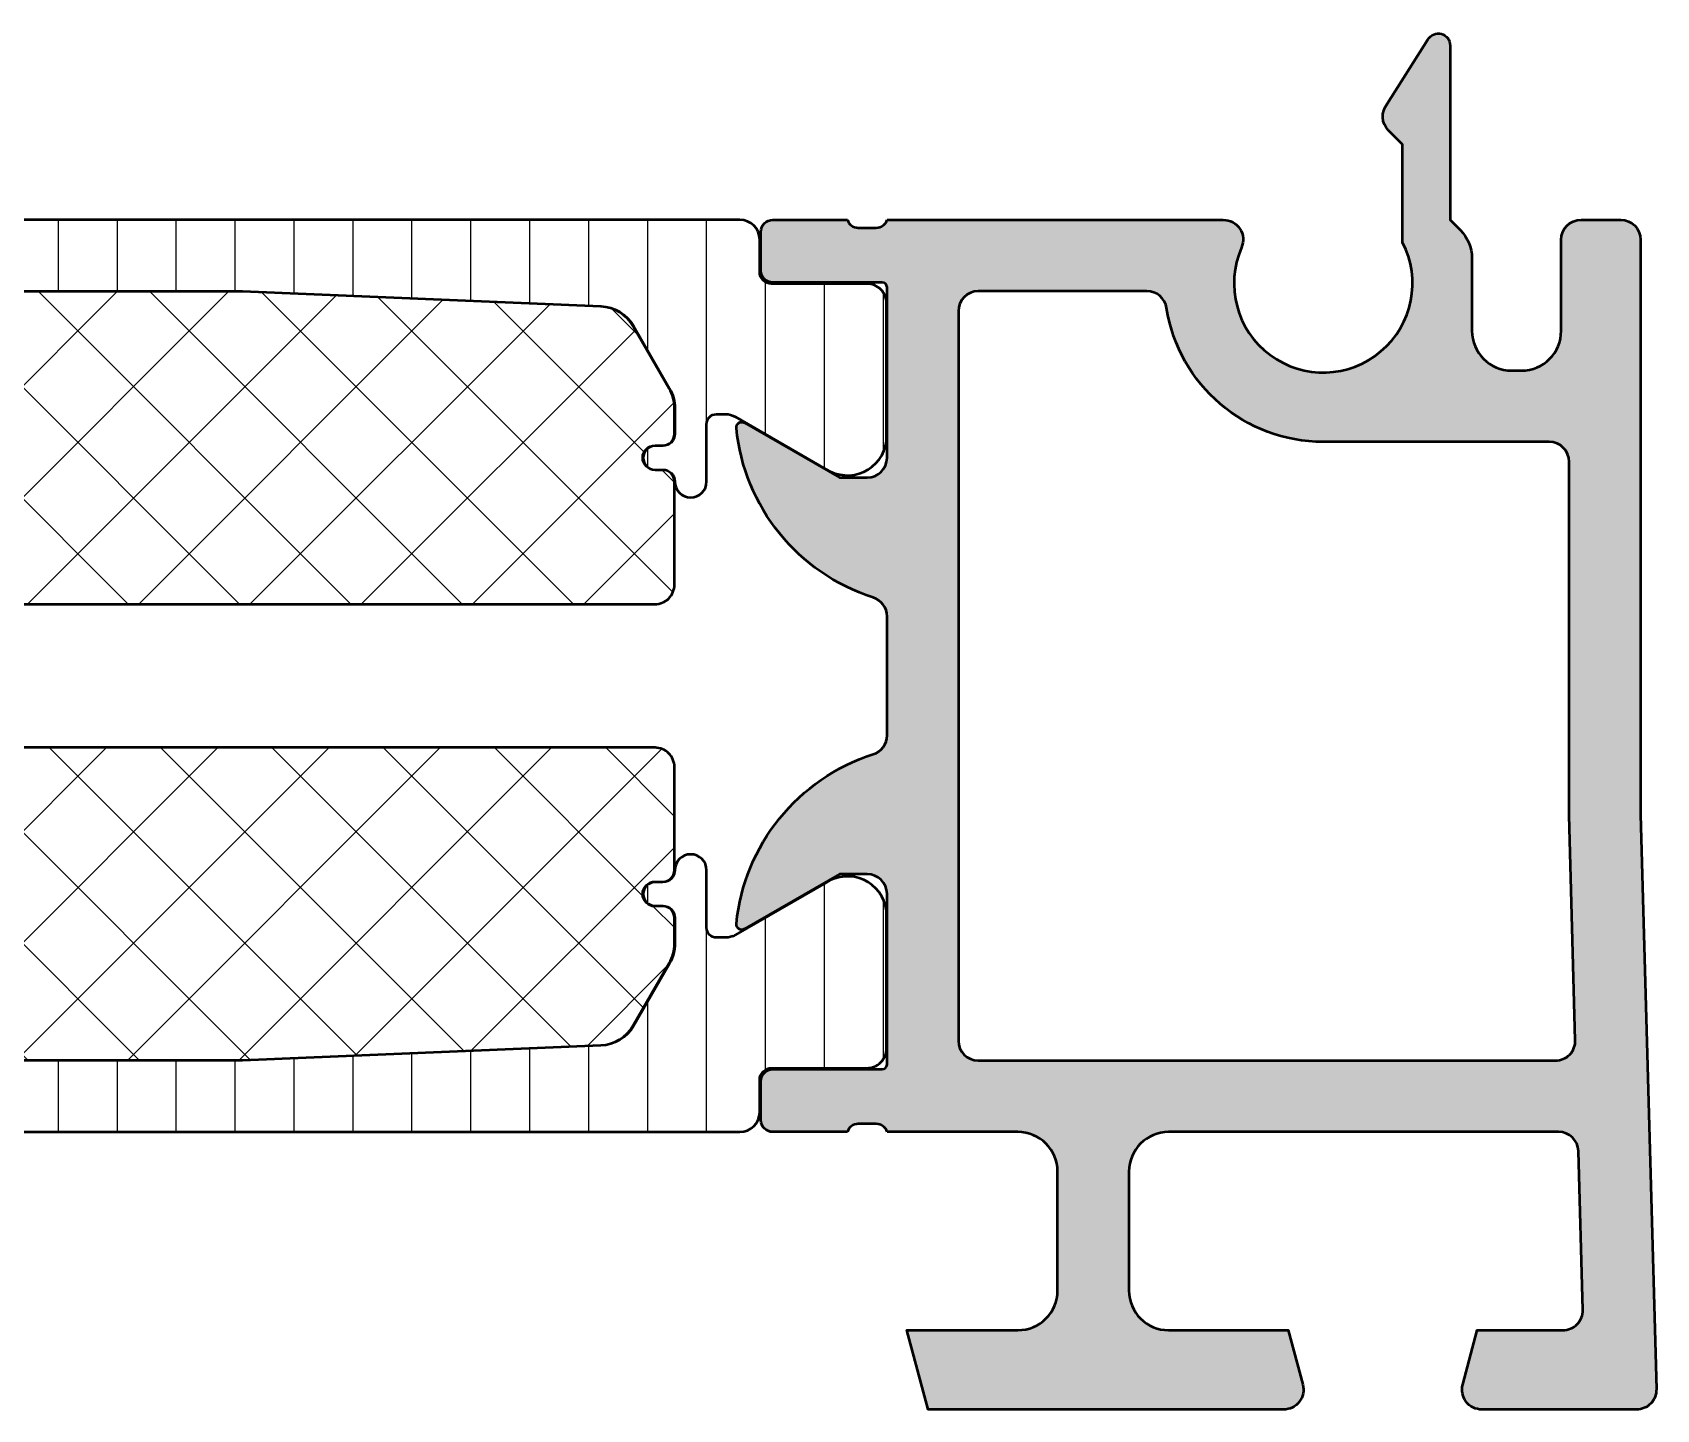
# Model space of a CAD drawing. Extents: x 0 to 81.9, y -30 to 4.7.
# Drawn here: x 40.95 to 81.9, y -30 to 4.72 of the extents above; entities that cross this region are included whole.
import ezdxf

# ---------------------------------------------------------------- set-up
doc = ezdxf.new("R2010")
doc.units = 0
for name, color, linetype, lineweight in [('0S-Alu contour', 7, 'Continuous', 50), ('0S-Alu hatch', 252, 'Continuous', 25), ('0S-Plastic contour', 254, 'Continuous', 50), ('0S-Plastic hatch', 253, 'Continuous', 25), ('0S-PT contour', 91, 'Continuous', 50), ('0S-PT hatch', 103, 'Continuous', 25)]:
    doc.layers.add(name, color=color, linetype=linetype, lineweight=lineweight)
pattern_1 = [(90, (0, 0), (-1.4859, 0), [])]
pattern_2 = [(135, (0, 0), (-1.403165018917055, -1.403165018917055), []), (225, (0, 0), (1.403165018917055, -1.403165018917055), [])]

# ---------------------------------------------------------------- blocks, each defined once
blk = doc.blocks.new('438330__6F8F799E_D07F_4A9D_B589_6FB497BF233E_')
at = {"layer": '0S-Alu hatch'}
h = blk.add_hatch(color=256, dxfattribs=at)
edge = h.paths.add_edge_path()
edge.add_arc((73.5, -1.599999999999998), 2.250000000000004, 156.4218215217981, 387.266044450733)
edge.add_line((75.5, -0.5692235935955737), (75.5, 1.900000000000004))
edge.add_line((75.5, 1.900000000000004), (75.14644660940672, 2.253553390593266))
edge.add_ellipse((75.5, 2.607106781186548), major_axis=(-0.5000000000000081, 0), ratio=1, start_angle=-39.18780904571008, end_angle=45.00000000000051, ccw=False)
edge.add_line((75.11246052525779, 2.923038982009032), (76.14019237886463, 4.549999999999929))
edge.add_ellipse((76.4, 4.400000000000016), major_axis=(-0.2999999999999984, 0), ratio=1, start_angle=180, end_angle=330.000000000019, ccw=False)
edge.add_line((76.7, 4.400000000000005), (76.7, 3.6e-15))
edge.add_line((76.7, 3.6e-15), (76.95710678118655, -0.2571067811865456))
edge.add_ellipse((76.25, -0.9642135623730879), major_axis=(-1, 0), ratio=1, start_angle=180, end_angle=224.9999999999996, ccw=False)
edge.add_line((77.25, -0.9642135623730904), (77.25, -2.799999999999993))
edge.add_arc((78.25, -2.799999999999993), 1, 180, 270)
edge.add_line((78.25, -3.799999999999993), (78.5, -3.799999999999994))
edge.add_arc((78.5, -2.799999999999994), 1, 270, 360)
edge.add_line((79.5, -2.799999999999994), (79.5, -0.5))
edge.add_ellipse((80, -0.4999999999999999), major_axis=(-0.5, 0), ratio=1, start_angle=270, end_angle=360, ccw=False)
edge.add_line((80, 2e-16), (81, 0))
edge.add_ellipse((81, -0.5), major_axis=(-0.5, 0), ratio=1, start_angle=180, end_angle=270, ccw=False)
edge.add_line((81.5, -0.5), (81.5, -15))
edge.add_line((81.5, -15), (81.89987731604975, -29.48620324985709))
edge.add_ellipse((81.4000677026113, -29.49999999999999), major_axis=(-0.5000000000000067, 0), ratio=1, start_angle=90, end_angle=181.5811918052452, ccw=False)
edge.add_line((81.4000677026113, -30), (77.50000000000003, -30))
edge.add_ellipse((77.50000000000003, -29.5), major_axis=(-0.5, 0), ratio=1, start_angle=-15, end_angle=90, ccw=False)
edge.add_line((77.0170370868555, -29.37059047744874), (77.38428569844166, -28))
edge.add_line((77.38428569844166, -28), (79.5441740276089, -27.99999999999999))
edge.add_arc((79.5441740276089, -27.49999999999999), 0.5000000000000036, 270, 361.5811918052461)
edge.add_line((80.04398364104735, -27.48620324985708), (79.93356759644196, -23.48620324985709))
edge.add_arc((79.43375798300353, -23.5), 0.4999999999999784, 1.581191805245594, 90.0000000000016)
edge.add_line((79.43375798300352, -23.00000000000002), (69.6, -22.99999999999999))
edge.add_arc((69.6, -24), 1.000000000000003, 90, 180)
edge.add_line((68.60000000000001, -23.99999999999999), (68.6, -26.99999999999999))
edge.add_arc((69.6, -26.99999999999999), 1, 180, 270)
edge.add_line((69.6, -27.99999999999999), (72.61571430155837, -27.99999999999999))
edge.add_line((72.61571430155837, -27.99999999999999), (72.98296291314453, -29.37059047744876))
edge.add_ellipse((72.50000000000001, -29.50000000000001), major_axis=(-0.4999999999999824, 0), ratio=1, start_angle=90, end_angle=194.9999999999993, ccw=False)
edge.add_line((72.50000000000001, -30), (63.53589838486225, -30))
edge.add_line((63.53589838486225, -30), (63, -28))
edge.add_line((63, -28), (65.80000000000001, -27.99999999999999))
edge.add_arc((65.80000000000001, -26.99999999999999), 0.9999999999999964, 270, 360)
edge.add_line((66.80000000000001, -27), (66.80000000000003, -24))
edge.add_arc((65.80000000000003, -24), 1, 0, 89.9999999999992)
edge.add_line((65.80000000000004, -23), (62.49999999999999, -23))
edge.add_arc((62.23247940800687, -23.07883644654304), 0.2788950563274276, 16.41987641949254, 91.16458937410135)
edge.add_line((62.22681100000848, -22.799999), (61.77321700000854, -22.799999))
edge.add_arc((61.76755634053144, -23.07886709564316), 0.2789255417371443, 88.83712992710475, 163.5754054446458)
edge.add_line((61.5000130000085, -23), (59.62000199999999, -23.00000000000001))
edge.add_ellipse((59.620002, -22.7), major_axis=(-0.3000000000000078, 0), ratio=1, start_angle=0, end_angle=89.99999999999869, ccw=False)
edge.add_line((59.32000199999999, -22.7), (59.32000199999999, -21.72002568095722))
edge.add_ellipse((59.62000199999998, -21.72002568095722), major_axis=(-0.2999999999999971, 0), ratio=1, start_angle=270, end_angle=360, ccw=False)
edge.add_line((59.62000199999998, -21.42002568095722), (62.37999999999999, -21.42002568095722))
edge.add_arc((62.37999999999999, -21.30002568095722), 0.1199999999999974, 270, 360)
edge.add_line((62.5, -21.30002568095722), (62.5, -17))
edge.add_arc((62, -17), 0.5, 0, 90)
edge.add_line((62, -16.5), (61.3, -16.5))
edge.add_line((61.3, -16.5), (58.90717967697244, -17.88149545762236))
edge.add_ellipse((58.83811978464829, -17.7618802153517), major_axis=(-0.1381197846482973, 0), ratio=1, start_angle=-5.622577550795484, end_angle=119.9999999999998, ccw=False)
edge.add_ellipse((63.67660886184798, -18.23822324117382), major_axis=(-5.000000000000178, 0), ratio=1, start_angle=287.7484163560703, end_angle=354.3774224492064, ccw=False)
edge.add_arc((62.00000000000014, -12.99999999999999), 0.4999999999998561, 287.7484163560704, 360)
edge.add_line((62.5, -12.99999999999999), (62.5, -10.00000000000001))
edge.add_arc((62.0000000000002, -10.00000000000001), 0.4999999999998011, 0, 72.25158364392924)
edge.add_ellipse((63.67660886184803, -4.761776758826174), major_axis=(-5.000000000000238, 0), ratio=1, start_angle=5.622577550793608, end_angle=72.25158364392979, ccw=False)
edge.add_ellipse((58.83811978464829, -5.238119784648295), major_axis=(-0.1381197846483024, 0), ratio=1, start_angle=-120.00000000000182, end_angle=5.622577550794688, ccw=False)
edge.add_line((58.90717967697245, -5.118504542377632), (61.29999999999999, -6.499999999999995))
edge.add_line((61.29999999999999, -6.499999999999995), (62, -6.499999999999996))
edge.add_arc((62, -5.999999999999994), 0.5000000000000018, 270, 360)
edge.add_line((62.5, -5.999999999999992), (62.49999999999999, -1.699974319042786))
edge.add_arc((62.37999999999998, -1.699974319042786), 0.1200000000000045, 0, 90)
edge.add_line((62.37999999999998, -1.579974319042781), (59.620002, -1.579974319042786))
edge.add_ellipse((59.620002, -1.279974319042777), major_axis=(-0.3000000000000096, 0), ratio=1, start_angle=0, end_angle=90, ccw=False)
edge.add_line((59.32000199999999, -1.279974319042777), (59.32000199999999, -0.3000000000000023))
edge.add_ellipse((59.62000199999999, -0.3000000000000021), major_axis=(-0.3000000000000043, 0), ratio=1, start_angle=270, end_angle=360, ccw=False)
edge.add_line((59.62000199999999, 2.1e-15), (61.50001300000851, 1e-16))
edge.add_arc((61.76755634053145, 0.0788670956431679), 0.2789255417371508, 196.4245945553546, 271.1628700728996)
edge.add_line((61.77321700000857, -0.2000010000000001), (62.22681100000851, -0.2000010000000003))
edge.add_arc((62.23247940800688, 0.0788364465430456), 0.2788950563274329, 268.835410625903, 343.5801235805069)
edge.add_line((62.5, -4e-16), (70.9795833677743, 3.3e-15))
edge.add_ellipse((70.9795833677743, -0.4999999999999911), major_axis=(-0.4999999999999944, 0), ratio=1, start_angle=156.4218215217972, end_angle=270, ccw=False)
edge = h.paths.add_edge_path()
edge.add_line((79.2, -5.599999999999992), (73.5, -5.599999999999996))
edge.add_ellipse((73.5, -1.59999999999999), major_axis=(-4.000000000000005, 0), ratio=1, start_angle=8.949018065329199, end_angle=90, ccw=False)
edge.add_arc((69.05477784582143, -2.299999999999987), 0.4999999999999866, 8.949018065329398, 90.0000000000016)
edge.add_line((69.05477784582142, -1.800000000000001), (64.8, -1.799999999999998))
edge.add_arc((64.8, -2.299999999999998), 0.5, 90, 180)
edge.add_line((64.29999999999998, -2.299999999999998), (64.29999999999998, -20.7))
edge.add_arc((64.8, -20.7), 0.5, 180, 270)
edge.add_line((64.8, -21.2), (79.35646675177975, -21.2))
edge.add_arc((79.35646675177975, -20.70000000000001), 0.4999999999999929, 270, 361.5811918052458)
edge.add_line((79.85627636521819, -20.6862032498571), (79.7, -15.02483887924609))
edge.add_line((79.7, -15.02483887924609), (79.7, -6.099999999999992))
edge.add_arc((79.2, -6.099999999999992), 0.5, 0, 90)
at = {"layer": '0S-Alu contour', "color": 7}
for points in [[(75.11246052525779, 2.923038982009032), (76.14019237886463, 4.549999999999929)], [(76.7, 4.400000000000005), (76.7, 3.6e-15), (76.95710678118655, -0.2571067811865456)], [(75.5, -0.5692235935955737), (75.5, 1.900000000000004), (75.14644660940672, 2.253553390593266)], [(59.62000199999999, 2.1e-15), (61.50001300000851, 1e-16)], [(62.5, -4e-16), (70.9795833677743, 3.3e-15)], [(80, 2e-16), (81, 0)], [(59.32000199999999, -1.279974319042777), (59.32000199999999, -0.3000000000000023)], [(61.77321700000857, -0.2000010000000001), (62.22681100000851, -0.2000010000000003)], [(79.5, -2.799999999999994), (79.5, -0.5)], [(81.5, -0.5), (81.5, -15), (81.89987731604975, -29.48620324985709)], [(77.25, -0.9642135623730904), (77.25, -2.799999999999993)], [(62.37999999999998, -1.579974319042781), (59.620002, -1.579974319042786)], [(62.5, -5.999999999999992), (62.49999999999999, -1.699974319042786)], [(69.05477784582142, -1.800000000000001), (64.8, -1.799999999999998)], [(64.29999999999998, -2.299999999999998), (64.29999999999998, -20.7)], [(78.25, -3.799999999999993), (78.5, -3.799999999999994)], [(58.90717967697245, -5.118504542377632), (61.29999999999999, -6.499999999999995), (62, -6.499999999999996)], [(79.2, -5.599999999999992), (73.5, -5.599999999999996)], [(79.85627636521819, -20.6862032498571), (79.7, -15.02483887924609), (79.7, -6.099999999999992)], [(62.5, -12.99999999999999), (62.5, -10.00000000000001)], [(62, -16.5), (61.3, -16.5), (58.90717967697244, -17.88149545762236)], [(62.5, -21.30002568095722), (62.5, -17)], [(64.8, -21.2), (79.35646675177975, -21.2)], [(59.62000199999998, -21.42002568095722), (62.37999999999999, -21.42002568095722)], [(59.32000199999999, -22.7), (59.32000199999999, -21.72002568095722)], [(62.22681100000848, -22.799999), (61.77321700000854, -22.799999)], [(61.5000130000085, -23), (59.62000199999999, -23.00000000000001)], [(65.80000000000004, -23), (62.49999999999999, -23)], [(79.43375798300352, -23.00000000000002), (69.6, -22.99999999999999)], [(80.04398364104735, -27.48620324985708), (79.93356759644196, -23.48620324985709)], [(66.80000000000001, -27), (66.80000000000003, -24)], [(68.60000000000001, -23.99999999999999), (68.6, -26.99999999999999)], [(72.50000000000001, -30), (63.53589838486225, -30), (63, -28), (65.80000000000001, -27.99999999999999)], [(69.6, -27.99999999999999), (72.61571430155837, -27.99999999999999), (72.98296291314453, -29.37059047744876)], [(77.0170370868555, -29.37059047744874), (77.38428569844166, -28), (79.5441740276089, -27.99999999999999)], [(81.4000677026113, -30), (77.50000000000003, -30)]]:
    blk.add_lwpolyline(points, dxfattribs=at)
at = {"layer": '0S-Alu contour', "color": 7, "extrusion": (0, 0, -1)}
for centre, radius, start, end in [((-76.4, 4.400000000000016), 0.2999999999999985, 29.99999999998104, 180), ((-75.5, 2.607106781186548), 0.5000000000000081, 314.9999999999995, 39.1878090457101), ((-59.62000199999999, -0.3000000000000021), 0.3000000000000043, 0, 90), ((-70.9795833677743, -0.4999999999999911), 0.4999999999999944, 90, 203.5781784782028), ((-80, -0.4999999999999999), 0.5, 0, 90), ((-81, -0.5), 0.5, 90, 180), ((-76.25, -0.9642135623730879), 1, 135.0000000000004, 180), ((-59.620002, -1.279974319042777), 0.3000000000000096, 270, 0), ((-73.5, -1.59999999999999), 4.000000000000005, 270, 351.0509819346708), ((-58.83811978464829, -5.238119784648295), 0.1381197846483024, 354.3774224492053, 120.0000000000019), ((-63.67660886184803, -4.761776758826174), 5.000000000000238, 287.7484163560702, 354.3774224492064), ((-63.67660886184798, -18.23822324117382), 5.000000000000178, 5.622577550793587, 72.25158364392966), ((-58.83811978464829, -17.7618802153517), 0.1381197846482973, 240.0000000000002, 5.62257755079547), ((-59.62000199999998, -21.72002568095722), 0.2999999999999971, 0, 90), ((-59.620002, -22.7), 0.3000000000000078, 270.0000000000013, 0), ((-72.50000000000001, -29.50000000000001), 0.4999999999999824, 165.0000000000007, 270), ((-77.50000000000003, -29.5), 0.5, 270, 15), ((-81.4000677026113, -29.49999999999999), 0.5000000000000067, 178.4188081947548, 270)]:
    blk.add_arc(centre, radius, start, end, dxfattribs=at)
at = {"layer": '0S-Alu contour', "color": 7}
for centre, radius, start, end in [((61.76755634053145, 0.0788670956431679), 0.2789255417371508, 196.4245945553546, 271.1628700728996), ((62.23247940800688, 0.0788364465430456), 0.2788950563274329, 268.835410625903, 343.5801235805069), ((73.5, -1.599999999999998), 2.250000000000004, 156.4218215217981, 27.26604445073303), ((62.37999999999998, -1.699974319042786), 0.1200000000000045, 0, 90), ((64.8, -2.299999999999998), 0.5, 90, 180), ((69.05477784582143, -2.299999999999987), 0.4999999999999866, 8.949018065329398, 90.0000000000016), ((78.25, -2.799999999999993), 1, 180, 270), ((78.5, -2.799999999999994), 1, 270, 0), ((79.2, -6.099999999999992), 0.5, 0, 90), ((62, -5.999999999999994), 0.5000000000000018, 270, 0), ((62.0000000000002, -10.00000000000001), 0.4999999999998011, 0, 72.25158364392924), ((62.00000000000014, -12.99999999999999), 0.4999999999998561, 287.7484163560704, 0), ((62, -17), 0.5, 0, 90), ((64.8, -20.7), 0.5, 180, 270), ((79.35646675177975, -20.70000000000001), 0.4999999999999929, 270, 1.581191805245824), ((62.37999999999999, -21.30002568095722), 0.1199999999999974, 270, 0), ((61.76755634053144, -23.07886709564316), 0.2789255417371443, 88.83712992710475, 163.5754054446458), ((62.23247940800687, -23.07883644654304), 0.2788950563274276, 16.41987641949254, 91.16458937410135), ((65.80000000000003, -24), 1, 0, 89.9999999999992), ((69.6, -24), 1.000000000000003, 90, 180), ((79.43375798300353, -23.5), 0.4999999999999784, 1.581191805245594, 90.0000000000016), ((65.80000000000001, -26.99999999999999), 0.9999999999999964, 270, 0), ((69.6, -26.99999999999999), 1, 180, 270), ((79.5441740276089, -27.49999999999999), 0.5000000000000036, 270, 1.581191805246055)]:
    blk.add_arc(centre, radius, start, end, dxfattribs=at)
blk = doc.blocks.new('284015__853FC7B1_678A_4FB8_A083_3CBB8CB386B3___8C5184C1_9920_4958_853C_B17CA1BF1AAC_')
at = {"layer": '0S-Plastic hatch'}
h = blk.add_hatch(dxfattribs=at)
h.set_pattern_fill('ANSI31', color=256, scale=0.4680000000000001, angle=45, style=0)
h.set_pattern_definition(pattern_1)
edge = h.paths.add_edge_path()
edge.add_line((23.70999700000001, -23.00000000000001), (58.790003, -23.00000000000002))
edge.add_arc((58.790003, -22.50000000000003), 0.4999999999999894, 270, 360)
edge.add_line((59.29000299999998, -22.50000000000005), (59.29000300000001, -21.68966598775747))
edge.add_ellipse((59.59000300000001, -21.68966598775748), major_axis=(-0.2999999999999971, 0), ratio=1, start_angle=269.9920112010317, end_angle=360, ccw=False)
edge.add_line((59.59004482925346, -21.38966599067363), (61.98993430863716, -21.3900006122106))
edge.add_arc((61.99000402256139, -20.89000463962509), 0.4999959774455761, 269.9920113084413, 360)
edge.add_line((62.49000000000695, -20.8900046396251), (62.48999999999999, -17.41346050190048))
edge.add_arc((61.50018192527716, -17.55577115089188), 0.9999960709244662, 8.181608051902389, 122.7270160998439)
edge.add_line((60.95954699999996, -16.71451850190057), (58.67580850700999, -18.03303535485919))
edge.add_ellipse((58.42580853271043, -17.60002263812878), major_axis=(-0.5000000000000328, 0), ratio=1, start_angle=89.99425649542792, end_angle=119.99999659934431, ccw=False)
edge.add_line((58.42575841117781, -18.10002263561665), (58.19997493785461, -18.09999999874384))
edge.add_ellipse((58.20000000001151, -17.84999999999115), major_axis=(-0.2500000000089189, 0), ratio=1, start_angle=0, end_angle=89.99425617672699, ccw=False)
edge.add_line((57.95000000000259, -17.84999999999081), (57.95000000000452, -16.40000000001222))
edge.add_arc((57.54999999999534, -16.40000000001185), 0.4000000000091788, 0, 180)
edge.add_ellipse((56.85000000000048, -16.40000000001137), major_axis=(-0.2999999999856868, 0), ratio=1, start_angle=90, end_angle=180, ccw=False)
edge.add_line((56.85000000000048, -16.69999999999706), (56.65000000000052, -16.69999999999706))
edge.add_arc((56.65000000000052, -16.99999999999707), 0.3000000000000043, 90, 270)
edge.add_line((56.65000000000052, -17.29999999999707), (56.85000000000049, -17.29999999999706))
edge.add_ellipse((56.85000000000052, -17.59999999999891), major_axis=(-0.3000000000018481, 0), ratio=1, start_angle=180, end_angle=270.0000000000041, ccw=False)
edge.add_line((57.15000000000237, -17.59999999999905), (57.15000000000205, -18.24974226122167))
edge.add_ellipse((56.15000000000218, -18.24974226122122), major_axis=(-0.9999999999998721, 0), ratio=1, start_angle=149.9999999993169, end_angle=180, ccw=False)
edge.add_line((57.01602540378055, -18.74974226123148), (56.10724074086604, -20.32380347049535))
edge.add_ellipse((55.24121533708758, -19.82380347048501), major_axis=(-0.9999999999999918, 0), ratio=1, start_angle=92.39034400366057, end_angle=149.9999999993156, ccw=False)
edge.add_line((55.28292260912272, -20.82293334365434), (46.25000000000004, -21.2))
edge.add_line((46.25000000000004, -21.2), (36.25000000000003, -21.2))
edge.add_line((36.25000000000003, -21.2), (27.21707739087755, -20.82293334365441))
edge.add_ellipse((27.25878466291269, -19.82380347048507), major_axis=(-0.9999999999999984, 0), ratio=1, start_angle=30.000000000525915, end_angle=87.60965599633971, ccw=False)
edge.add_line((26.39275925913284, -20.32380347049302), (25.48397459621985, -18.74974226122174))
edge.add_ellipse((26.34999999999952, -18.24974226121389), major_axis=(-0.999999999999797, 0), ratio=1, start_angle=0, end_angle=30.000000000525972, ccw=False)
edge.add_line((25.34999999999973, -18.24974226121389), (25.34999999999972, -17.59999999999705))
edge.add_ellipse((25.64999999999972, -17.59999999999705), major_axis=(-0.2999999999999971, 0), ratio=1, start_angle=270.0000000000048, end_angle=360, ccw=False)
edge.add_line((25.64999999999969, -17.29999999999705), (25.8499999999995, -17.29999999999704))
edge.add_arc((25.84999999999948, -16.99999999999704), 0.2999999999999971, 270.0000000000041, 450.000000000004)
edge.add_line((25.84999999999946, -16.69999999999705), (25.64999999999959, -16.69999999999707))
edge.add_ellipse((25.64999999999955, -16.40000000001156), major_axis=(-0.2999999999855163, 0), ratio=1, start_angle=0, end_angle=90.00000000000682, ccw=False)
edge.add_arc((24.95000000000713, -16.40000000001159), 0.4000000000069015, 0, 180)
edge.add_line((24.55000000000023, -16.40000000001162), (24.55000000000023, -17.8499999999826))
edge.add_ellipse((24.29999999998277, -17.84999999998259), major_axis=(-0.2500000000174616, 0), ratio=1, start_angle=89.99999999998778, end_angle=180, ccw=False)
edge.add_line((24.29999999998271, -18.10000000000005), (24.07418121296881, -18.10002263802365))
edge.add_ellipse((24.07419146728957, -17.60002263812882), major_axis=(-0.4999999999999872, 0), ratio=1, start_angle=60.000003400654975, end_angle=89.99882494139649, ccw=False)
edge.add_line((23.82419149299002, -18.03303535485918), (21.54045300000006, -16.71451850190056))
edge.add_arc((20.99981807472286, -17.55577115089187), 0.9999960709244738, 57.27298390015581, 171.8183919481005)
edge.add_line((20.01000000000001, -17.41346050190053), (20.00999999999304, -20.89000463962507))
edge.add_arc((20.50999597743862, -20.89000463962507), 0.4999959774455825, 180, 270.0003024812286)
edge.add_line((20.50999861706407, -21.39000061706369), (22.90999699999986, -21.38966598775747))
edge.add_ellipse((22.909997, -21.68966598775748), major_axis=(-0.3000000000000043, 0), ratio=1, start_angle=180, end_angle=270.00000000002717, ccw=False)
edge.add_line((23.20999700000001, -21.68966598775748), (23.209997, -22.5))
edge.add_arc((23.709997, -22.50000000000001), 0.5000000000000036, 180, 270.0000000000004)
at = {"layer": '0S-Plastic contour', "color": 7}
for points in [[(23.82419149299002, -18.03303535485918), (21.54045300000006, -16.71451850190056)], [(24.55000000000023, -16.40000000001162), (24.55000000000023, -17.8499999999826)], [(25.84999999999946, -16.69999999999705), (25.64999999999959, -16.69999999999707)], [(56.85000000000048, -16.69999999999706), (56.65000000000052, -16.69999999999706)], [(57.95000000000259, -17.84999999999081), (57.95000000000452, -16.40000000001222)], [(60.95954699999996, -16.71451850190057), (58.67580850700999, -18.03303535485919)], [(20.01000000000001, -17.41346050190053), (20.00999999999304, -20.89000463962507)], [(25.34999999999973, -18.24974226121389), (25.34999999999972, -17.59999999999705)], [(25.64999999999969, -17.29999999999705), (25.8499999999995, -17.29999999999704)], [(56.65000000000052, -17.29999999999707), (56.85000000000049, -17.29999999999706)], [(57.15000000000237, -17.59999999999905), (57.15000000000205, -18.24974226122167)], [(62.49000000000695, -20.8900046396251), (62.48999999999999, -17.41346050190048)], [(24.29999999998271, -18.10000000000005), (24.07418121296881, -18.10002263802365)], [(58.42575841117781, -18.10002263561665), (58.19997493785461, -18.09999999874384)], [(26.39275925913284, -20.32380347049302), (25.48397459621985, -18.74974226122174)], [(57.01602540378055, -18.74974226123148), (56.10724074086604, -20.32380347049535)], [(55.28292260912272, -20.82293334365434), (46.25000000000004, -21.2), (36.25000000000003, -21.2), (27.21707739087755, -20.82293334365441)], [(20.50999861706407, -21.39000061706369), (22.90999699999986, -21.38966598775747)], [(23.20999700000001, -21.68966598775748), (23.209997, -22.5)], [(59.29000299999998, -22.50000000000005), (59.29000300000001, -21.68966598775747)], [(59.59004482925346, -21.38966599067363), (61.98993430863716, -21.3900006122106)], [(23.70999700000001, -23.00000000000001), (58.790003, -23.00000000000002)]]:
    blk.add_lwpolyline(points, dxfattribs=at)
for centre, radius, start, end in [((24.95000000000713, -16.40000000001159), 0.4000000000069015, 0, 180), ((57.54999999999534, -16.40000000001185), 0.4000000000091788, 0, 180), ((20.99981807472286, -17.55577115089187), 0.9999960709244738, 57.27298390015581, 171.8183919481005), ((25.84999999999948, -16.99999999999704), 0.2999999999999971, 270.0000000000041, 90.00000000000406), ((56.65000000000052, -16.99999999999707), 0.3000000000000043, 90, 270), ((61.50018192527716, -17.55577115089188), 0.9999960709244662, 8.181608051902389, 122.7270160998439), ((20.50999597743862, -20.89000463962507), 0.4999959774455825, 180, 270.0003024812286), ((61.99000402256139, -20.89000463962509), 0.4999959774455761, 269.9920113084413, 0), ((23.709997, -22.50000000000001), 0.5000000000000036, 180, 270.0000000000004), ((58.790003, -22.50000000000003), 0.4999999999999894, 270, 0)]:
    blk.add_arc(centre, radius, start, end, dxfattribs=at)
at = {"layer": '0S-Plastic contour', "color": 7, "extrusion": (0, 0, -1)}
for centre, radius, start, end in [((-25.64999999999955, -16.40000000001156), 0.2999999999855163, 269.9999999999932, 0), ((-56.85000000000048, -16.40000000001137), 0.2999999999856868, 180, 270), ((-25.64999999999972, -17.59999999999705), 0.2999999999999971, 0, 89.99999999999525), ((-56.85000000000052, -17.59999999999891), 0.3000000000018481, 89.99999999999594, 180), ((-24.29999999998277, -17.84999999998259), 0.2500000000174616, 180, 270.0000000000122), ((-58.20000000001151, -17.84999999999115), 0.2500000000089189, 270.0057438232731, 0), ((-24.07419146728957, -17.60002263812882), 0.4999999999999872, 270.0011750586035, 299.999996599345), ((-26.34999999999952, -18.24974226121389), 0.999999999999797, 329.999999999474, 0), ((-56.15000000000218, -18.24974226122122), 0.9999999999998721, 180, 210.0000000006831), ((-58.42580853271043, -17.60002263812878), 0.5000000000000328, 240.0000034006557, 270.0057435045721), ((-27.25878466291269, -19.82380347048507), 0.9999999999999984, 272.3903440036604, 329.9999999994741), ((-55.24121533708758, -19.82380347048501), 0.9999999999999918, 210.0000000006845, 267.6096559963394), ((-22.909997, -21.68966598775748), 0.3000000000000043, 89.99999999997284, 180), ((-59.59000300000001, -21.68966598775748), 0.2999999999999971, 0, 90.00798879896831)]:
    blk.add_arc(centre, radius, start, end, dxfattribs=at)
blk = doc.blocks.new('439290__3DA97507_E491_44DA_ADE2_42FBE6AFD6EC_')
at = {"layer": '0S-PT hatch'}
h = blk.add_hatch(dxfattribs=at)
h.set_pattern_fill('ANSI37', color=256, scale=0.625, angle=90, style=0)
h.set_pattern_definition(pattern_2)
edge = h.paths.add_edge_path()
edge.add_arc((25.85000000000049, -13.8000000000001), 0.490000000000002, 90.00000000000043, 180)
edge.add_line((25.36000000000049, -13.79999999999991), (25.35999999999948, -16.39999999999689))
edge.add_arc((25.64999999999955, -16.399999999997), 0.2900000000000702, 180, 270.0000000000077)
edge.add_line((25.64999999999959, -16.68999999999707), (25.84999999999946, -16.68999999999704))
edge.add_ellipse((25.84999999999948, -16.99999999999704), major_axis=(-0.3099999999999987, 0), ratio=1, start_angle=90.00000000000318, end_angle=270.0000000000033, ccw=False)
edge.add_line((25.84999999999949, -17.30999999999704), (25.64999999999969, -17.30999999999705))
edge.add_arc((25.64999999999972, -17.59999999999705), 0.2899999999999991, 90.00000000000561, 180)
edge.add_line((25.35999999999972, -17.59999999999705), (25.35999999999972, -18.24974226121389))
edge.add_arc((26.34999999999951, -18.24974226121389), 0.9899999999997888, 180, 210.0000000005264)
edge.add_line((25.49263485025765, -18.74474226122166), (26.40141951317064, -20.31880347049295))
edge.add_arc((27.2587846629127, -19.82380347048508), 0.9899999999999991, 210.0000000005258, 267.6096559963396)
edge.add_line((27.21749446359791, -20.81294204492273), (36.25020862712624, -21.19000000000001))
edge.add_line((36.25020862712624, -21.19000000000001), (46.24979137287383, -21.19000000000001))
edge.add_line((46.24979137287383, -21.19000000000001), (55.28250553640237, -20.81294204492266))
edge.add_arc((55.24121533708758, -19.82380347048498), 0.9900000000000222, 272.3903440036608, 329.9999999993157)
edge.add_line((56.09858048682827, -20.31880347049524), (57.00736514974277, -18.74474226123138))
edge.add_arc((56.15000000000221, -18.2497422612212), 0.9899999999998597, 329.9999999993155, 360)
edge.add_line((57.14000000000207, -18.24974226122166), (57.14000000000236, -17.59999999999904))
edge.add_arc((56.85000000000052, -17.5999999999989), 0.2900000000018394, 0, 90.00000000000281)
edge.add_line((56.85000000000051, -17.30999999999706), (56.65000000000052, -17.30999999999707))
edge.add_ellipse((56.65000000000052, -16.99999999999707), major_axis=(-0.3100000000000058, 0), ratio=1, start_angle=-90, end_angle=90, ccw=False)
edge.add_line((56.65000000000052, -16.68999999999706), (56.85000000000046, -16.68999999999706))
edge.add_arc((56.85000000000046, -16.39999999999701), 0.2900000000000524, 270, 360)
edge.add_line((57.14000000000051, -16.39999999999712), (57.14000000000157, -13.80000000000028))
edge.add_arc((56.65000000000158, -13.80000000000008), 0.4899999999999949, 0, 90.00000000000082)
edge.add_line((56.65000000000157, -13.31000000000008), (25.85000000000049, -13.3100000000001))
at = {"layer": '0S-PT contour', "color": 7}
for points in [[(56.65000000000157, -13.31000000000008), (25.85000000000049, -13.3100000000001)], [(25.36000000000049, -13.79999999999991), (25.35999999999948, -16.39999999999689)], [(57.14000000000051, -16.39999999999712), (57.14000000000157, -13.80000000000028)], [(25.64999999999959, -16.68999999999707), (25.84999999999946, -16.68999999999704)], [(56.65000000000052, -16.68999999999706), (56.85000000000046, -16.68999999999706)], [(25.35999999999972, -17.59999999999705), (25.35999999999972, -18.24974226121389)], [(25.84999999999949, -17.30999999999704), (25.64999999999969, -17.30999999999705)], [(56.85000000000051, -17.30999999999706), (56.65000000000052, -17.30999999999707)], [(57.14000000000207, -18.24974226122166), (57.14000000000236, -17.59999999999904)], [(25.49263485025765, -18.74474226122166), (26.40141951317064, -20.31880347049295)], [(56.09858048682827, -20.31880347049524), (57.00736514974277, -18.74474226123138)], [(27.21749446359791, -20.81294204492273), (36.25020862712624, -21.19000000000001), (46.24979137287383, -21.19000000000001), (55.28250553640237, -20.81294204492266)]]:
    blk.add_lwpolyline(points, dxfattribs=at)
for centre, radius, start, end in [((25.85000000000049, -13.8000000000001), 0.490000000000002, 90.00000000000043, 180), ((56.65000000000158, -13.80000000000008), 0.4899999999999949, 0, 90.00000000000082), ((25.64999999999955, -16.399999999997), 0.2900000000000702, 180, 270.0000000000077), ((56.85000000000046, -16.39999999999701), 0.2900000000000524, 270, 0), ((25.64999999999972, -17.59999999999705), 0.2899999999999991, 90.00000000000561, 180), ((56.85000000000052, -17.5999999999989), 0.2900000000018394, 0, 90.00000000000281), ((26.34999999999951, -18.24974226121389), 0.9899999999997888, 180, 210.0000000005264), ((56.15000000000221, -18.2497422612212), 0.9899999999998597, 329.9999999993155, 0), ((27.2587846629127, -19.82380347048508), 0.9899999999999991, 210.0000000005258, 267.6096559963396), ((55.24121533708758, -19.82380347048498), 0.9900000000000222, 272.3903440036608, 329.9999999993157)]:
    blk.add_arc(centre, radius, start, end, dxfattribs=at)
at = {"layer": '0S-PT contour', "color": 7, "extrusion": (0, 0, -1)}
for centre, radius, start, end in [((-25.84999999999948, -16.99999999999704), 0.3099999999999987, 89.9999999999967, 269.9999999999968), ((-56.65000000000052, -16.99999999999707), 0.3100000000000058, 270, 90)]:
    blk.add_arc(centre, radius, start, end, dxfattribs=at)
blk = doc.blocks.new('439290__9C056C24_9D87_4BBF_A504_65C959D8E6F2_')
at = {"layer": '0S-PT hatch'}
h = blk.add_hatch(dxfattribs=at)
h.set_pattern_fill('ANSI37', color=256, scale=0.625, angle=90, style=0)
h.set_pattern_definition(pattern_2)
edge = h.paths.add_edge_path()
edge.add_line((25.85000000000048, -9.6899999999999), (56.65000000000157, -9.689999999999932))
edge.add_arc((56.65000000000158, -9.199999999999932), 0.4900000000000003, 269.9999999999992, 360)
edge.add_line((57.14000000000158, -9.199999999999736), (57.14000000000051, -6.600000000002882))
edge.add_arc((56.85000000000046, -6.600000000002999), 0.290000000000056, 0, 90)
edge.add_line((56.85000000000046, -6.310000000002943), (56.65000000000052, -6.31000000000295))
edge.add_ellipse((56.65000000000052, -6.000000000002945), major_axis=(-0.3100000000000049, 0), ratio=1, start_angle=-90.00000000000131, end_angle=89.99999999999869, ccw=False)
edge.add_line((56.65000000000053, -5.69000000000294), (56.8500000000005, -5.690000000002953))
edge.add_arc((56.85000000000052, -5.40000000000111), 0.290000000001843, 269.9999999999944, 360)
edge.add_line((57.14000000000237, -5.400000000000973), (57.14000000000206, -4.750257738778346))
edge.add_arc((56.15000000000219, -4.750257738778794), 0.9899999999998669, 0, 30.00000000068407)
edge.add_line((57.00736514974276, -4.255257738768626), (56.09858048682827, -2.681196529504781))
edge.add_arc((55.24121533708757, -3.176196529515028), 0.9900000000000201, 30.00000000068412, 87.60965599633919)
edge.add_line((55.28250553640236, -2.187057955077359), (46.24979137287383, -1.810000000000002))
edge.add_line((46.24979137287383, -1.810000000000002), (36.25020862712624, -1.810000000000001))
edge.add_line((36.25020862712624, -1.810000000000001), (27.21749446359791, -2.18705795507728))
edge.add_arc((27.25878466291269, -3.176196529514926), 0.9899999999999963, 92.39034400365983, 149.9999999994737)
edge.add_line((26.40141951317064, -2.681196529507053), (25.49263485025765, -4.255257738778341))
edge.add_arc((26.3499999999995, -4.750257738786112), 0.9899999999997818, 149.9999999994734, 180)
edge.add_line((25.35999999999972, -4.75025773878611), (25.35999999999972, -5.400000000002947))
edge.add_arc((25.64999999999972, -5.400000000002947), 0.2899999999999956, 180, 269.9999999999951)
edge.add_line((25.64999999999969, -5.690000000002942), (25.8499999999995, -5.69000000000296))
edge.add_ellipse((25.84999999999948, -6.000000000002956), major_axis=(-0.3099999999999961, 0), ratio=1, start_angle=89.9999999999967, end_angle=269.9999999999967, ccw=False)
edge.add_line((25.84999999999947, -6.310000000002952), (25.64999999999959, -6.310000000002927))
edge.add_arc((25.64999999999956, -6.600000000002995), 0.2900000000000684, 89.99999999999369, 180)
edge.add_line((25.35999999999949, -6.600000000003107), (25.36000000000049, -9.20000000000009))
edge.add_arc((25.85000000000049, -9.1999999999999), 0.4899999999999985, 180, 269.9999999999996)
at = {"layer": '0S-PT contour', "color": 7}
for points in [[(55.28250553640236, -2.187057955077359), (46.24979137287383, -1.810000000000002), (36.25020862712624, -1.810000000000001), (27.21749446359791, -2.18705795507728)], [(26.40141951317064, -2.681196529507053), (25.49263485025765, -4.255257738778341)], [(57.00736514974276, -4.255257738768626), (56.09858048682827, -2.681196529504781)], [(25.35999999999972, -4.75025773878611), (25.35999999999972, -5.400000000002947)], [(57.14000000000237, -5.400000000000973), (57.14000000000206, -4.750257738778346)], [(25.64999999999969, -5.690000000002942), (25.8499999999995, -5.69000000000296)], [(56.65000000000053, -5.69000000000294), (56.8500000000005, -5.690000000002953)], [(25.84999999999947, -6.310000000002952), (25.64999999999959, -6.310000000002927)], [(56.85000000000046, -6.310000000002943), (56.65000000000052, -6.31000000000295)], [(25.35999999999949, -6.600000000003107), (25.36000000000049, -9.20000000000009)], [(57.14000000000158, -9.199999999999736), (57.14000000000051, -6.600000000002882)], [(25.85000000000048, -9.6899999999999), (56.65000000000157, -9.689999999999932)]]:
    blk.add_lwpolyline(points, dxfattribs=at)
for centre, radius, start, end in [((27.25878466291269, -3.176196529514926), 0.9899999999999963, 92.39034400365983, 149.9999999994737), ((55.24121533708757, -3.176196529515028), 0.9900000000000201, 30.00000000068412, 87.60965599633919), ((26.3499999999995, -4.750257738786112), 0.9899999999997818, 149.9999999994734, 180), ((56.15000000000219, -4.750257738778794), 0.9899999999998669, 0, 30.00000000068407), ((25.64999999999972, -5.400000000002947), 0.2899999999999956, 180, 269.9999999999951), ((56.85000000000052, -5.40000000000111), 0.290000000001843, 269.9999999999944, 0), ((25.64999999999956, -6.600000000002995), 0.2900000000000684, 89.99999999999369, 180), ((56.85000000000046, -6.600000000002999), 0.290000000000056, 0, 90), ((25.85000000000049, -9.1999999999999), 0.4899999999999985, 180, 269.9999999999996), ((56.65000000000158, -9.199999999999932), 0.4900000000000003, 269.9999999999992, 0)]:
    blk.add_arc(centre, radius, start, end, dxfattribs=at)
at = {"layer": '0S-PT contour', "color": 7, "extrusion": (0, 0, -1)}
for centre, radius, start, end in [((-25.84999999999948, -6.000000000002956), 0.3099999999999961, 90.00000000000328, 270.0000000000033), ((-56.65000000000052, -6.000000000002945), 0.3100000000000049, 270.0000000000013, 90.00000000000134)]:
    blk.add_arc(centre, radius, start, end, dxfattribs=at)
blk = doc.blocks.new('284015__3562A80E_863E_4824_8529_47A57DFBA029___7D07B852_06A2_42C0_9CF9_01AD75A2AD06_')
at = {"layer": '0S-Plastic hatch'}
h = blk.add_hatch(dxfattribs=at)
h.set_pattern_fill('ANSI31', color=256, scale=0.4680000000000001, angle=45, style=0)
h.set_pattern_definition(pattern_1)
edge = h.paths.add_edge_path()
edge.add_arc((23.709997, -0.4999999999999944), 0.5000000000000036, 89.99999999999959, 180)
edge.add_line((23.209997, -0.4999999999999944), (23.209997, -1.310334012242527))
edge.add_ellipse((22.909997, -1.310334012242527), major_axis=(-0.3000000000000007, 0), ratio=1, start_angle=89.99999999992741, end_angle=180, ccw=False)
edge.add_line((22.90999699999962, -1.610334012242528), (20.50999861706241, -1.609999382936307))
edge.add_arc((20.50999597743862, -2.109995360374923), 0.4999959774455833, 89.99969751896191, 180)
edge.add_line((20.00999999999304, -2.109995360374923), (20.01, -5.586539498099472))
edge.add_arc((20.99981807472285, -5.44422884910812), 0.9999960709244737, 188.1816080518996, 302.7270160998413)
edge.add_line((21.54045300000001, -6.285481498099459), (23.82419149299002, -4.96696464514082))
edge.add_ellipse((24.07419146728957, -5.399977361871186), major_axis=(-0.4999999999999884, 0), ratio=1, start_angle=270.0011750553348, end_angle=299.9999965993449, ccw=False)
edge.add_line((24.07418121299733, -4.899977361976348), (24.30002506213968, -4.900000001256168))
edge.add_ellipse((24.29999999998277, -5.150000000017407), major_axis=(-0.2500000000174623, 0), ratio=1, start_angle=180, end_angle=269.9942561767263, ccw=False)
edge.add_line((24.55000000000023, -5.150000000017407), (24.55000000000023, -6.599999999988376))
edge.add_arc((24.95000000000713, -6.599999999988402), 0.400000000006898, 180, 360)
edge.add_ellipse((25.64999999999955, -6.599999999988442), major_axis=(-0.2999999999855163, 0), ratio=1, start_angle=269.99999999999255, end_angle=360, ccw=False)
edge.add_line((25.64999999999959, -6.300000000002926), (25.84999999999946, -6.300000000002953))
edge.add_arc((25.84999999999948, -6.000000000002955), 0.2999999999999971, 269.9999999999959, 449.9999999999959)
edge.add_line((25.8499999999995, -5.700000000002958), (25.6499999999997, -5.700000000002946))
edge.add_ellipse((25.64999999999972, -5.400000000002949), major_axis=(-0.2999999999999971, 0), ratio=1, start_angle=0, end_angle=89.99999999999591, ccw=False)
edge.add_line((25.34999999999972, -5.400000000002949), (25.34999999999973, -4.750257738786114))
edge.add_ellipse((26.34999999999952, -4.750257738786109), major_axis=(-0.9999999999997974, 0), ratio=1, start_angle=329.9999999994741, end_angle=360, ccw=False)
edge.add_line((25.48397459621985, -4.250257738778261), (26.39275925913284, -2.676196529506981))
edge.add_ellipse((27.25878466291268, -3.176196529514931), major_axis=(-0.9999999999999989, 0), ratio=1, start_angle=272.3903440036595, end_angle=329.99999999947397, ccw=False)
edge.add_line((27.21707739087757, -2.177066656345589), (36.25000000000003, -1.800000000000001))
edge.add_line((36.25000000000003, -1.800000000000001), (46.25000000000004, -1.800000000000002))
edge.add_line((46.25000000000004, -1.800000000000002), (55.28292260912272, -2.177066656345666))
edge.add_ellipse((55.24121533708758, -3.176196529515), major_axis=(-0.9999999999999918, 0), ratio=1, start_angle=210.0000000006845, end_angle=267.6096559963395, ccw=False)
edge.add_line((56.10724074086604, -2.676196529504659), (57.01602540378055, -4.250257738768528))
edge.add_ellipse((56.15000000000218, -4.750257738778791), major_axis=(-0.9999999999998722, 0), ratio=1, start_angle=180, end_angle=210.0000000006832, ccw=False)
edge.add_line((57.15000000000205, -4.750257738778343), (57.15000000000237, -5.400000000000964))
edge.add_ellipse((56.85000000000052, -5.400000000001105), major_axis=(-0.3000000000018517, 0), ratio=1, start_angle=89.99999999999591, end_angle=180, ccw=False)
edge.add_line((56.85000000000049, -5.700000000002956), (56.65000000000053, -5.700000000002943))
edge.add_arc((56.65000000000052, -6.000000000002946), 0.3000000000000034, 89.99999999999864, 269.9999999999986)
edge.add_line((56.65000000000052, -6.30000000000295), (56.85000000000048, -6.300000000002951))
edge.add_ellipse((56.85000000000048, -6.599999999988638), major_axis=(-0.2999999999856868, 0), ratio=1, start_angle=180, end_angle=270, ccw=False)
edge.add_arc((57.54999999999534, -6.599999999988162), 0.4000000000091788, 180, 360)
edge.add_line((57.95000000000452, -6.599999999987796), (57.95000000000259, -5.150000000009201))
edge.add_ellipse((58.20000000001151, -5.150000000008869), major_axis=(-0.2500000000089173, 0), ratio=1, start_angle=270.00574382327306, end_angle=360, ccw=False)
edge.add_line((58.19997493785461, -4.900000001256175), (58.42575841117779, -4.899977364383372))
edge.add_ellipse((58.42580853271043, -5.39997736187124), major_axis=(-0.5000000000000363, 0), ratio=1, start_angle=240.000003400655, end_angle=270.0057435045746, ccw=False)
edge.add_line((58.67580850701, -4.966964645140834), (60.95954699999998, -6.285481498099454))
edge.add_arc((61.50018192527715, -5.444228849108132), 0.9999960709244675, 237.2729839001575, 351.8183919481)
edge.add_line((62.48999999999999, -5.586539498099488), (62.49000000000696, -2.109995360374925))
edge.add_arc((61.99000402256139, -2.109995360374924), 0.4999959774455789, 0, 90.0079886915587)
edge.add_line((61.98993430863716, -1.609999387789416), (59.59004482925346, -1.610334009326389))
edge.add_ellipse((59.59000300000001, -1.310334012242536), major_axis=(-0.2999999999999972, 0), ratio=1, start_angle=0, end_angle=90.00798879896843, ccw=False)
edge.add_line((59.29000300000001, -1.310334012242546), (59.29000299999998, -0.4999999999999697))
edge.add_arc((58.790003, -0.4999999999999871), 0.4999999999999858, 0, 90)
edge.add_line((58.790003, -1.3e-15), (23.70999700000001, 9.2e-15))
at = {"layer": '0S-Plastic contour', "color": 7}
for points in [[(58.790003, -1.3e-15), (23.70999700000001, 9.2e-15)], [(23.209997, -0.4999999999999944), (23.209997, -1.310334012242527)], [(59.29000300000001, -1.310334012242546), (59.29000299999998, -0.4999999999999697)], [(22.90999699999962, -1.610334012242528), (20.50999861706241, -1.609999382936307)], [(61.98993430863716, -1.609999387789416), (59.59004482925346, -1.610334009326389)], [(27.21707739087757, -2.177066656345589), (36.25000000000003, -1.800000000000001), (46.25000000000004, -1.800000000000002), (55.28292260912272, -2.177066656345666)], [(20.00999999999304, -2.109995360374923), (20.01, -5.586539498099472)], [(62.48999999999999, -5.586539498099488), (62.49000000000696, -2.109995360374925)], [(25.48397459621985, -4.250257738778261), (26.39275925913284, -2.676196529506981)], [(56.10724074086604, -2.676196529504659), (57.01602540378055, -4.250257738768528)], [(24.07418121299733, -4.899977361976348), (24.30002506213968, -4.900000001256168)], [(25.34999999999972, -5.400000000002949), (25.34999999999973, -4.750257738786114)], [(57.15000000000205, -4.750257738778343), (57.15000000000237, -5.400000000000964)], [(58.19997493785461, -4.900000001256175), (58.42575841117779, -4.899977364383372)], [(21.54045300000001, -6.285481498099459), (23.82419149299002, -4.96696464514082)], [(24.55000000000023, -5.150000000017407), (24.55000000000023, -6.599999999988376)], [(57.95000000000452, -6.599999999987796), (57.95000000000259, -5.150000000009201)], [(58.67580850701, -4.966964645140834), (60.95954699999998, -6.285481498099454)], [(25.8499999999995, -5.700000000002958), (25.6499999999997, -5.700000000002946)], [(56.85000000000049, -5.700000000002956), (56.65000000000053, -5.700000000002943)], [(25.64999999999959, -6.300000000002926), (25.84999999999946, -6.300000000002953)], [(56.65000000000052, -6.30000000000295), (56.85000000000048, -6.300000000002951)]]:
    blk.add_lwpolyline(points, dxfattribs=at)
for centre, radius, start, end in [((23.709997, -0.4999999999999944), 0.5000000000000036, 89.99999999999959, 180), ((58.790003, -0.4999999999999871), 0.4999999999999858, 0, 90), ((20.50999597743862, -2.109995360374923), 0.4999959774455833, 89.99969751896191, 180), ((61.99000402256139, -2.109995360374924), 0.4999959774455789, 0, 90.0079886915587), ((20.99981807472285, -5.44422884910812), 0.9999960709244737, 188.1816080518996, 302.7270160998413), ((25.84999999999948, -6.000000000002955), 0.2999999999999971, 269.9999999999959, 89.99999999999594), ((56.65000000000052, -6.000000000002946), 0.3000000000000034, 89.99999999999864, 269.9999999999986), ((61.50018192527715, -5.444228849108132), 0.9999960709244675, 237.2729839001575, 351.8183919481), ((24.95000000000713, -6.599999999988402), 0.400000000006898, 180, 0), ((57.54999999999534, -6.599999999988162), 0.4000000000091788, 180, 0)]:
    blk.add_arc(centre, radius, start, end, dxfattribs=at)
at = {"layer": '0S-Plastic contour', "color": 7, "extrusion": (0, 0, -1)}
for centre, radius, start, end in [((-22.909997, -1.310334012242527), 0.3000000000000007, 180, 270.0000000000726), ((-59.59000300000001, -1.310334012242536), 0.2999999999999972, 269.9920112010316, 0), ((-27.25878466291268, -3.176196529514931), 0.9999999999999989, 30.00000000052601, 87.60965599634049), ((-55.24121533708758, -3.176196529515), 0.9999999999999918, 92.39034400366054, 149.9999999993155), ((-26.34999999999952, -4.750257738786109), 0.9999999999997974, 0, 30.00000000052593), ((-56.15000000000218, -4.750257738778791), 0.9999999999998722, 149.9999999993168, 180), ((-24.07419146728957, -5.399977361871186), 0.4999999999999884, 60.00000340065508, 89.9988249446652), ((-24.29999999998277, -5.150000000017407), 0.2500000000174623, 90.0057438232737, 180), ((-58.20000000001151, -5.150000000008869), 0.2500000000089173, 0, 89.99425617672692), ((-58.42580853271043, -5.39997736187124), 0.5000000000000363, 89.99425649542542, 119.999996599345), ((-25.64999999999972, -5.400000000002949), 0.2999999999999971, 270.0000000000041, 0), ((-56.85000000000052, -5.400000000001105), 0.3000000000018517, 180, 270.0000000000041), ((-25.64999999999955, -6.599999999988442), 0.2999999999855163, 0, 90.00000000000746), ((-56.85000000000048, -6.599999999988638), 0.2999999999856868, 90, 180)]:
    blk.add_arc(centre, radius, start, end, dxfattribs=at)
blk = doc.blocks.new('439290__32D3105D_B11A_4AA7_A108_D6BCC87944A3_')
at = {"layer": '0S-Alu contour', "color": 7}
blk.add_blockref('438330__6F8F799E_D07F_4A9D_B589_6FB497BF233E_', (0, 0), dxfattribs=at)
at = {"layer": '0S-Plastic contour', "color": 7}
for name in ['284015__3562A80E_863E_4824_8529_47A57DFBA029___7D07B852_06A2_42C0_9CF9_01AD75A2AD06_', '284015__853FC7B1_678A_4FB8_A083_3CBB8CB386B3___8C5184C1_9920_4958_853C_B17CA1BF1AAC_']:
    blk.add_blockref(name, (0, 0), dxfattribs=at)
at = {"layer": '0S-PT contour', "color": 7}
for name in ['439290__9C056C24_9D87_4BBF_A504_65C959D8E6F2_', '439290__3DA97507_E491_44DA_ADE2_42FBE6AFD6EC_']:
    blk.add_blockref(name, (0, 0), dxfattribs=at)

msp = doc.modelspace()

# ---------------------------------------------------------------- block references
at = {"layer": '0S-Alu contour', "color": 7}
msp.add_blockref('439290__32D3105D_B11A_4AA7_A108_D6BCC87944A3_', (0, 0), dxfattribs=at)

doc.saveas('drawing.dxf')
